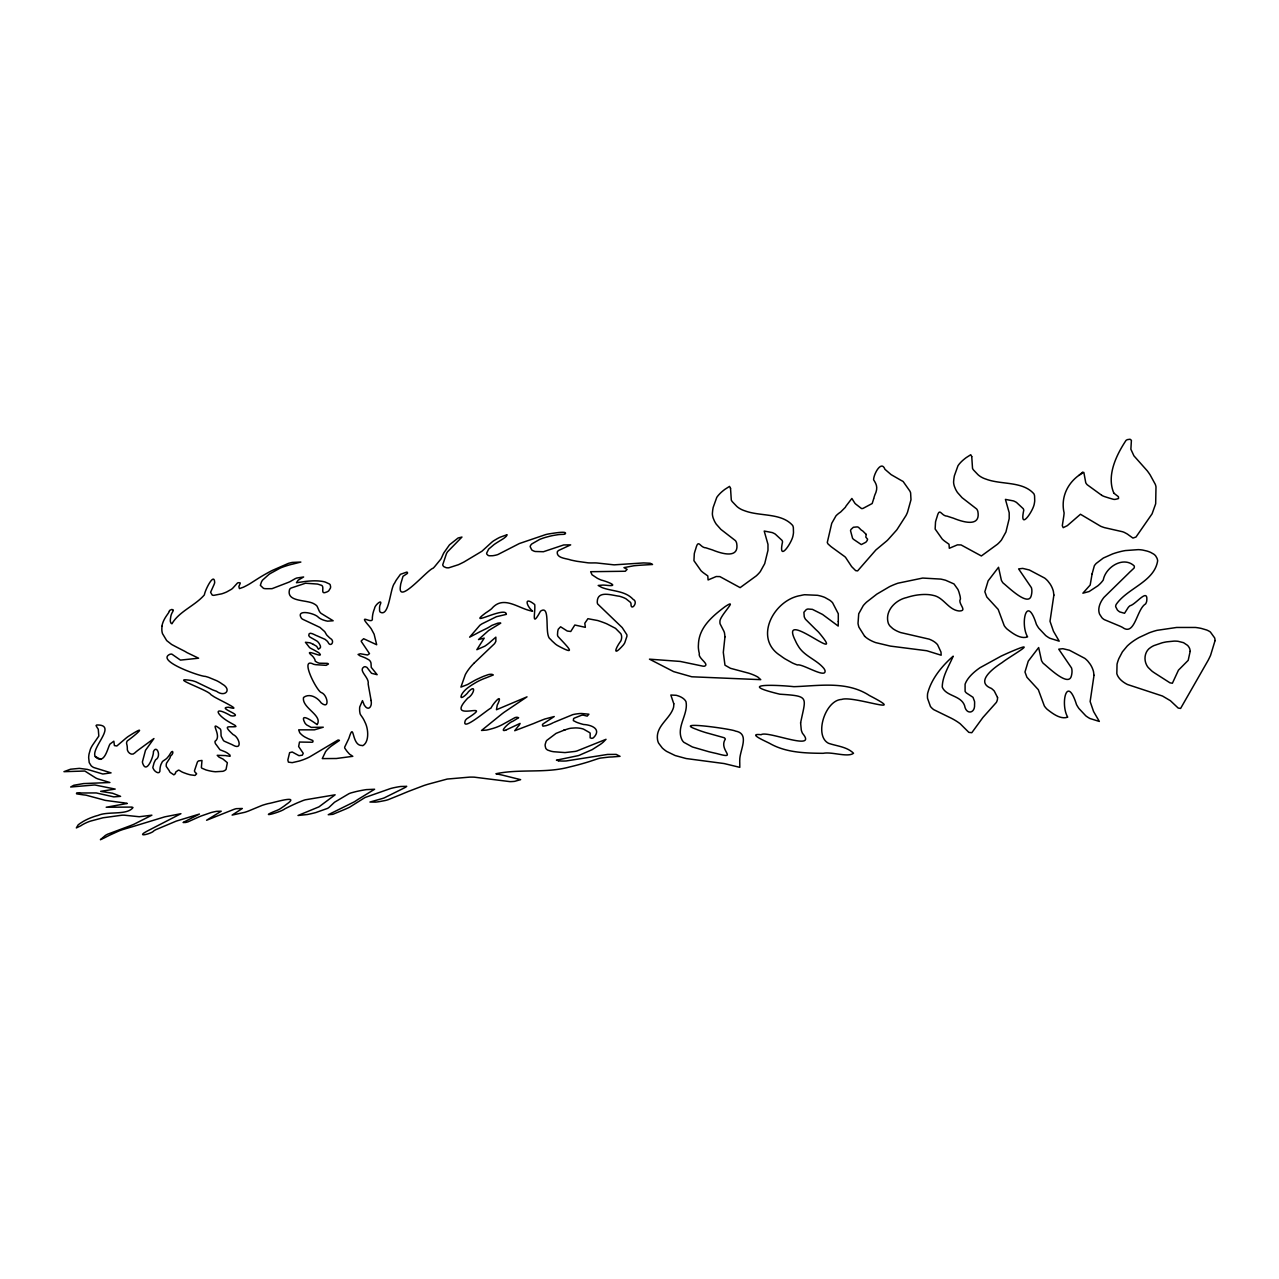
<?xml version="1.0" encoding="UTF-8"?>
<svg xmlns="http://www.w3.org/2000/svg" width="1279" height="1279" viewBox="0 0 1279 1279"><rect width="100%" height="100%" fill="white"/><g stroke="black" fill="none" stroke-linecap="round" stroke-linejoin="round"><path stroke-width="1.5" d="M162.049 626.246L161.969 626.902A100.753 45.117 -14.6 0 0 161.841 628.948L161.873 630.419A66.764 29.897 -14.6 0 0 162.513 633.665L166.702 640.603L171.578 644.424A486.723 217.942 -14.6 0 0 177.989 647.813L184.64 651.219A101.617 45.5 -14.6 0 1 186.974 652.61L198.613 658.205L180.451 660.108L171.802 654.097A4.908 2.206 -14.6 0 0 169.995 654.256C155.127 660.747 200.691 676.655 205.248 676.367A76.116 34.085 -14.6 0 1 208.749 677.422L216.679 680.7A87.068 38.978 -14.6 0 1 222.178 684.025C232.25 689.573 225.12 697.71 216.487 691.268A186.398 83.455 -14.6 0 1 212.41 689.781L195.831 681.787A176.07 78.834 -14.6 0 0 192.585 680.748C165.567 676.063 208.493 689.957 210.811 694.593A118.547 53.078 -14.6 0 0 213.001 696.048C215.096 698.046 245.936 712.051 228.621 707.239C216.071 707.559 243.665 715.345 232.826 716.016A43.47 19.473 -14.6 0 1 230.78 715.728C212.922 705.337 215.368 714.242 229.804 722.411A73.031 32.694 -14.6 0 0 231.531 723.386L235.016 725.353A13.27 5.947 -14.6 0 1 235.928 726.568C229.836 727.671 221.539 723.978 233.146 734.61C239.061 736.88 242.93 750.453 233.322 745.321A24.349 10.903 -14.6 0 0 231.755 744.49L224.241 741.18A16.659 7.466 -14.6 0 1 223.329 740.333L221.379 736.608A21.887 9.8 -14.6 0 1 221.091 735.617L220.883 730.581A27.754 12.438 -14.6 0 0 220.324 729.03C207.726 719.374 222.978 736.08 215.064 741.228A14.549 6.507 -14.6 0 0 215.016 742.124L215.048 742.38A19.888 8.905 -14.6 0 0 216.279 744.746L219.508 749.158A8.425 3.773 -14.6 0 0 220.212 749.862L223.553 751.189A30.296 13.573 -14.6 0 1 224.736 751.652A36.292 16.259 -14.6 0 1 226.831 752.723A30.648 13.717 -14.6 0 1 227.774 753.363L229.133 754.402A36.627 16.403 -14.6 0 1 229.932 755.058L230.108 756.257L226.671 755.825A27.083 12.119 -14.6 0 0 225.6 755.585L217.222 755.313L218.901 757.024A91.129 40.8 -14.6 0 0 222.882 758.975L227.358 762.7L226.063 769.398A5.036 2.254 -14.6 0 1 225.056 770.278L224.608 770.566A4.604 2.062 -14.6 0 1 222.882 771.301L215.496 771.749A38.562 17.267 -14.6 0 1 211.531 771.253L209.34 770.805A62.687 28.074 -14.6 0 1 205.823 769.878L201.938 768.215A7.578 3.389 -14.6 0 1 201.379 767.416L201.986 760.445L198.517 760.925A6.491 2.91 -14.6 0 0 197.382 762.108L194.488 770.741A10.632 4.764 -14.6 0 0 194.872 771.956L196.326 773.395A6.939 3.118 -14.6 0 1 196.598 773.843L195.032 775.442L190.395 774.85A64.414 28.841 -14.6 0 1 186.302 773.635L184.016 772.804A29.625 13.27 -14.6 0 1 180.739 771.221L179.188 770.278A2.862 1.279 -14.6 0 0 178.357 770.166L175.719 772.084A23.006 10.312 -14.6 0 0 175.415 773.603L173.864 774.85L170.826 772.82A12.646 5.66 -14.6 0 1 169.499 771.381L169.308 770.869A6.491 2.91 -14.6 0 0 169.036 770.406L166.494 766.76A9.864 4.413 -14.6 0 1 166.206 766.057L166.254 764.442A52.807 23.646 -14.6 0 1 166.526 763.179L169.851 758.143A26.076 11.671 -14.6 0 0 170.203 757.184L170.379 756.592A11.783 5.276 -14.6 0 1 170.699 755.921C174.328 753.411 172.905 748.503 170.203 753.763A52.743 23.614 -14.6 0 1 168.508 756.353L166.75 758.383A9.864 4.413 -14.6 0 1 165.599 759.294L163.184 760.941A7.354 3.293 -14.6 0 0 162.289 761.82L160.914 764.57A74.31 33.27 -14.6 0 0 160.147 767.704A56.116 25.132 -14.6 0 0 159.987 769.287C160.578 775.65 154.439 771.908 153.176 768.423A13.893 6.219 -14.6 0 1 152.856 767.4L154.04 762.923A105.262 47.131 -14.6 0 1 155.59 759.79C161.825 756.592 156.63 744.122 153.4 751.668A132.808 59.458 -14.6 0 1 153.368 753.107C152.729 758.303 146.222 774.434 142.577 762.955A31.559 14.133 -14.6 0 1 142.433 761.804L145.486 750.325L153.944 738.543L138.995 749.51A53.702 24.045 -14.6 0 0 136.789 751.205L135.894 751.94A32.343 14.485 -14.6 0 0 134.823 752.915C131.673 756.465 126.477 751.892 127.308 747.943A88.906 39.809 -14.6 0 0 126.989 745.129A53.015 23.741 -14.6 0 0 126.845 744.57L126.573 743.307A13.813 6.187 -14.6 0 1 126.653 742.428A15.876 7.114 -14.6 0 1 127.245 740.957C137.077 733.89 148.764 723.211 127.996 736.624A46.556 20.848 -14.6 0 0 125.806 738.335L116.837 745.993L114.407 745.577L113.847 741.18L110.042 744.026A27.882 12.486 -14.6 0 0 109.307 745.401C106.828 751.333 103.615 764.73 95.27 756.704C90.377 747.959 118.164 724.569 96.836 724.985A1.839 0.831 -14.6 0 0 96.069 725.641L97.316 727.831A35.109 15.716 -14.6 0 1 98.275 729.318L98.819 736.049L92.759 744.858A61.424 27.498 -14.6 0 0 90.425 749.19L89.066 753.955A112.36 50.313 -14.6 0 0 88.667 757.744L89.226 762.636L91.129 765.705A27.163 12.166 -14.6 0 0 93.751 767.528L111.065 772.868L102.848 774.019L87.42 769.414L79.346 768.375L70.521 769.223L63.95 771.669L84.83 771.029L95.717 777.952A37.874 16.963 -14.6 0 0 97.971 778.927L109.898 782.508L83.535 783.579L73.83 785.258L70.665 787.001L92.2 785.178A12.598 5.644 -14.6 0 1 95.014 785.002L115.206 789.079L100.641 791.333L112.568 793.252L120.594 796.353L113.799 796.881L96.229 792.932L81.28 792.996A9.8 4.381 -14.6 0 1 79.906 792.724L76.788 792.884A2.574 1.151 -14.6 0 0 76.692 793.875L83.535 794.883A34.373 15.396 -14.6 0 1 86.013 795.17L103.055 799.743A30.984 13.877 -14.6 0 0 105.581 800.414L121.649 802.557A62.319 27.898 -14.6 0 0 123.503 802.732L127.276 803.452L106.189 807.241L131.753 807.081A6.875 3.07 -14.6 0 1 132.984 807.577C127.085 815.554 107.964 810.998 98.131 815.394A25.788 11.543 -14.6 0 0 94.374 816.482L91.928 817.361A32.439 14.517 -14.6 0 0 86.141 819.871A29.849 13.366 -14.6 0 0 83.183 821.47L80.705 823.021A36.835 16.499 -14.6 0 0 78.163 824.875L76.34 827.929L80.977 825.674A14.469 6.475 -14.6 0 1 82.448 824.715L84.398 823.66A26.299 11.767 -14.6 0 1 87.436 822.253L88.187 821.949A20.416 9.145 -14.6 0 1 90.409 821.134L103.023 817.777L121.889 815.219A19.121 8.569 -14.6 0 1 124.479 815.203L139.235 816.737L151.881 815.187L134.119 824.172A56.452 25.276 -14.6 0 1 130.09 825.802L107.532 834.228A15.14 6.779 -14.6 0 0 105.214 835.555L100.401 839.711L104.526 837.809A138.819 62.159 -14.6 0 1 109.882 835.075L118.739 831.046A34.741 15.556 -14.6 0 1 122.816 829.559L130.554 827.257A164.176 73.511 -14.6 0 0 135.222 825.866L164.831 816.833L180.931 813.7L150.762 829.256A56.212 25.18 -14.6 0 0 144.127 832.853C137.956 837.169 152.393 833.284 153.88 830.822A12.055 5.388 -14.6 0 1 155.894 829.655L176.262 821.102L199.428 814.052L183.089 822.493L185.407 822.493A9.688 4.333 -14.6 0 0 188.061 821.821L196.95 817.809A62.975 28.202 -14.6 0 1 201.091 816.018L210.939 812.597A28.09 12.582 -14.6 0 1 216.631 811.334L221.235 811.206L206.59 820.255L233.913 809.367A12.31 5.516 -14.6 0 1 236.327 808.664L242.339 808.488L232.107 815.091L244.737 812.309A28.25 12.646 -14.6 0 0 248.462 811.03L262.019 805.418A38.498 17.235 -14.6 0 1 268.302 803.58C272.251 803.196 302.004 793.731 286.224 804.491A141.793 63.486 -14.6 0 1 284.114 806.106L280.421 808.632A19.569 8.761 -14.6 0 1 277.687 810.087C255.176 818.912 280.229 812.565 284.913 808.792A131.113 58.706 -14.6 0 1 297.511 802.796L302.819 800.622A20.448 9.161 -14.6 0 1 305.217 799.823L335.13 794.803L318.951 806.857L298.007 815.49L307.392 814.515A78.994 35.38 -14.6 0 0 315.801 812.565L327.552 808.376A10.728 4.812 -14.6 0 0 329.183 807.257L334.522 802.253L348.911 793.715A10.712 4.796 -14.6 0 1 351.149 792.868L355.818 791.637A61.616 27.594 -14.6 0 1 366.306 789.623L374.603 789.255L357.592 799.663A39.873 17.858 -14.6 0 1 354.235 801.869L328.239 814.723L332.876 814.323L344.211 809.623A77.907 34.885 -14.6 0 0 349.503 807.257L362.517 799.071A19.665 8.809 -14.6 0 1 365.378 797.377L390.463 788.567A30.904 13.845 -14.6 0 1 393.852 787.72L396.458 787.193A49.897 22.335 -14.6 0 1 400.695 786.489L406.706 786.345L404.756 787.72A13.19 5.899 -14.6 0 0 403.269 788.44L384.244 797.888A16.675 7.466 -14.6 0 1 381.318 798.815L369.951 802.045L375.866 802.109A51.432 23.022 -14.6 0 0 379.447 801.613L385.171 800.526A18.274 8.186 -14.6 0 0 388.192 799.679L401.206 794.419A211.579 94.742 -14.6 0 1 408.752 791.285L423.653 785.626A53.254 23.837 -14.6 0 1 428.433 784.123L447.218 779.055L469.633 777.12A63.406 28.394 -14.6 0 1 474.189 777.152L510.001 781.629A29.529 13.222 -14.6 0 0 514.606 781.357L520.633 779.662L502.375 775.122A345.09 154.519 -14.6 0 0 495.9 773.747C520.265 768.647 545.509 773.587 569.587 766.968A119.075 53.318 -14.6 0 0 581.513 763.899A132.552 59.346 -14.6 0 0 588.836 761.74L598.012 758.703A11.959 5.356 -14.6 0 1 600.666 758.063L608.916 757.088A42.367 18.977 -14.6 0 1 612.193 756.96L620.043 756.321L616.19 754.402L607.573 754.434L566.229 760.957A27.818 12.454 -14.6 0 1 558.667 760.797M874.612 495.485C878.449 487.747 876.467 484.293 873.621 479.817C873.493 474.477 881.327 459.513 884.956 469.329A48.586 21.759 -14.6 0 1 885.739 469.985L891.127 474.637L901.599 480.664A19.968 8.937 -14.6 0 1 903.198 481.591L909.753 490.896A54.725 24.509 -14.6 0 1 910.616 492.879L910.984 499.769L907.514 512.239A118.851 53.222 -14.6 0 1 906.012 515.533L897.027 529.554A54.421 24.365 -14.6 0 1 895.332 531.52L888.377 539.306A35.045 15.7 -14.6 0 1 886.779 540.889L875.891 549.954L857.601 570.914L855.651 570.626L851.654 566.629L845.659 557.532A25.724 11.527 -14.6 0 0 844.779 556.637L831.734 547.156A49.241 22.047 -14.6 0 0 830.806 546.437L828.057 543.975A28.666 12.838 -14.6 0 1 827.289 542.456L831.734 523.319L835.954 515.885A26.651 11.927 -14.6 0 1 837.585 514.318L838.624 513.455A20.048 8.985 -14.6 0 1 840.575 512.096L845.387 507.267A44.749 20.032 -14.6 0 1 845.995 506.116L851.878 498.458L854.868 503.223A7.706 3.453 -14.6 0 1 855.363 503.782L861.534 508.562A4.94 2.206 -14.6 0 0 862.893 508.466L872.182 503.526L873.653 498.874M874.484 495.964L873.765 498.474M169.372 611.202L169.531 610.802A5.819 2.606 -14.6 0 1 169.835 610.291L171.946 609.412L173.145 610.243M473.933 663.305L494.461 643.737A34.869 15.62 -14.6 0 0 495.868 641.243L495.852 637.166L490.832 641.482A38.786 17.362 -14.6 0 1 488.402 643.577A40.752 18.242 -14.6 0 1 484.741 646.215L476.843 649.7L484.213 638.141L478.506 639.564L488.594 630.531L500.76 623.129L499.066 623.017A31.048 13.893 -14.6 0 0 497.563 623.241L491.791 625.415A37.986 17.011 -14.6 0 1 487.491 628.005A30.392 13.605 -14.6 0 1 486.164 628.692L479.897 631.762A80.001 35.812 -14.6 0 0 476.284 633.697L469.633 637.166L479.817 625.335A21.343 9.561 -14.6 0 1 482.119 623.768L496.428 616.702L506.356 614.368C506.148 605.319 464.853 628.565 485.844 612.817A61.712 27.626 -14.6 0 0 489.825 610.115A45.884 20.544 -14.6 0 0 491.6 608.74C503.67 594.239 519.226 609.38 532.64 611.154C526.484 606.262 523.399 595.518 534.702 604.551C535.709 611.858 530.753 629.108 540.505 611.202C551.297 603.656 543.751 635.615 550.418 639.164A189.788 84.974 -14.6 0 0 552.112 641.003L555.374 643.992A66.348 29.705 -14.6 0 0 557.548 645.527C579.051 657.294 566.341 645.735 557.996 636.462A22.207 9.944 -14.6 0 1 557.484 634.928L557.708 631.618A113.975 51.032 -14.6 0 1 558.252 629.252L560.586 626.79L567.268 631.027L570.754 631.49L574.815 625.015L585.35 627.334L584.807 623.241L587.924 618.7L597.725 620.539A164.048 73.463 -14.6 0 1 606.71 623.784L615.503 628.341L620.827 633.713A36.132 16.179 -14.6 0 1 621.53 635.791A37.331 16.723 -14.6 0 1 621.338 639.468A35.908 16.083 -14.6 0 1 620.843 640.939C614.544 649.556 612.961 656.814 623.353 644.968A37.715 16.883 -14.6 0 0 624.776 642.761L626.918 636.318A27.259 12.214 -14.6 0 0 626.806 634.656L622.202 627.589L597.661 603.976A24.013 10.76 -14.6 0 1 597.261 601.849C597.357 589.923 611.97 595.438 619.308 596.222A49.897 22.335 -14.6 0 1 622.809 597.341L623.576 597.645A41.711 18.673 -14.6 0 1 626.039 598.844L630.403 602.313A17.618 7.898 -14.6 0 1 631.011 603.72C630.515 612.129 639.1 602.057 633.089 599.323C626.071 591.617 615.199 591.394 605.83 588.804A67.084 30.041 -14.6 0 1 601.897 587.509L598.188 585.462L603.001 585.063A48.426 21.679 -14.6 0 1 605.814 585.238C620.891 587.029 607.541 581.593 601.322 580.09A96.309 43.118 -14.6 0 1 597.373 578.3L592.049 574.783L590.642 571.697L625.319 571.249L627.126 569.395L623.976 567.62L633.808 565.782A105.613 47.291 -14.6 0 1 640.571 565.206L652.53 564.487L650.212 563.256L643.545 562.92L614.128 564.854L596.893 562.984A21.359 9.561 -14.6 0 0 594.543 562.904L591.777 562.936A36.244 16.227 -14.6 0 1 588.116 562.84L577.037 561.305A189.516 84.862 -14.6 0 1 570.802 560.026C566.597 558.347 556.445 558.379 557.26 551.968A7.786 3.485 -14.6 0 1 558.539 550.498L570.674 544.87L563.703 544.95L543.415 551.729L535.15 551.489A19.473 8.713 -14.6 0 1 531.744 549.906L530.145 546.629A11.639 5.212 -14.6 0 1 531.776 543.959L539.658 539.418A29.321 13.126 -14.6 0 1 545.238 537.452L549.922 536.189A42.687 19.105 -14.6 0 1 553.583 535.405L558.044 534.686A16.307 7.306 -14.6 0 1 560.57 534.462L563.495 534.35A3.901 1.743 -14.6 0 0 565.03 534.046C568.707 530.369 552.304 533.487 549.283 533.823A27.243 12.198 -14.6 0 0 545.685 534.59L519.386 543.527L497.995 554.494A9.848 4.413 -14.6 0 1 495.788 555.15L494.989 555.326A12.15 5.436 -14.6 0 1 492.527 555.726L489.617 555.789A5.708 2.558 -14.6 0 1 488.13 555.422L486.851 554.159A13.03 5.835 -14.6 0 1 486.644 553.152L488.626 549.155L493.982 544.614A59.346 26.571 -14.6 0 1 498.139 541.88L502.935 538.939A20.128 9.017 -14.6 0 0 505.844 536.684A22.414 10.04 -14.6 0 0 506.42 536.125L507.076 534.702L499.881 537.308A59.985 26.859 -14.6 0 0 497.467 538.555L493.774 540.729A19.697 8.825 -14.6 0 0 491.823 542.2L481.895 551.265L463.973 561.993A97.971 43.87 -14.6 0 1 458.394 564.71L448.769 567.812A6.955 3.118 -14.6 0 1 446.099 567.652L444.069 566.789A12.934 5.787 -14.6 0 1 443.126 565.814A11.191 5.004 -14.6 0 1 442.742 564.742L446.467 553.599A47.931 21.455 -14.6 0 1 447.586 551.761L461.959 537.052L458.122 537.979L449.489 544.838L443.941 552.704A62.063 27.786 -14.6 0 0 443.126 554.287L441.207 558.507A22.287 9.976 -14.6 0 1 440.552 559.467L434.62 566.677A41.552 18.609 -14.6 0 1 433.149 568.212C427.506 569.491 396.89 606.582 400.487 585.718A95.605 42.815 -14.6 0 1 400.807 583.688L403.013 576.317L407.33 573.456A4.077 1.823 -14.6 0 0 407.521 573.072L407.425 572.432A2.062 0.927 -14.6 0 0 406.674 572.129L400.439 574.319L396.25 580.138A79.506 35.604 -14.6 0 0 394.667 583.064C390.047 587.892 389.376 617.341 380.279 612.177A20.064 8.985 -14.6 0 1 379.591 610.834L379.543 607.221A87.004 38.962 -14.6 0 1 379.911 605.351C383.652 597.677 374.635 604.967 374.539 608.532A100.545 45.021 -14.6 0 0 372.669 614.959L372.493 616.27A163.025 72.999 -14.6 0 0 372.317 618.109C373.708 625.863 356.697 611.778 368.944 625.879A181.442 81.248 -14.6 0 1 371.214 628.804L374.123 634.208L376.681 644.744L363.636 638.717L361.317 640.843A5.18 2.318 -14.6 0 0 361.317 641.53L369.503 653.665L367.585 655.008L360.342 653.761L358.072 654.448L360.166 655.919A115.078 51.528 -14.6 0 1 365.554 658.03L368.88 659.836A20.64 9.241 -14.6 0 1 370.031 660.971L370.318 661.371A23.709 10.616 -14.6 0 1 371.038 663.577L371.246 667.366L377.161 674.704L371.518 673.282L366.881 667.334L365.139 666.679A1.934 0.863 -14.6 0 0 364.051 666.887C357.72 670.596 369.695 677.582 368.144 683.993A91.193 40.832 -14.6 0 1 368.48 685.896L370.798 698.75A51.799 23.198 -14.6 0 1 371.006 700.444M1079.892 474.621C1066.734 483.638 1060.691 498.346 1064.112 512.943A293.483 131.417 -14.6 0 1 1063.76 516.268L1062.305 525.717L1063.201 527.667L1067.325 525.637L1080.467 514.254L1100.643 526.245A69.434 31.096 -14.6 0 0 1104.672 527.683L1122.514 531.728A27.866 12.47 -14.6 0 1 1124.321 532.416L1126.911 533.791A41.615 18.641 -14.6 0 1 1128.494 534.894L1132.922 538.075L1135.992 537.036L1152.091 513.822L1155.672 503.798L1155.992 486.899A79.106 35.412 -14.6 0 0 1155.305 484.357L1150.157 474.941A355.242 159.06 -14.6 0 0 1147.247 470.816L1133.913 455.82L1130.876 449.233L1131.403 440.328L1130.076 439.241L1127.486 439.608A3.709 1.663 -14.6 0 0 1126 440.44C1116.263 455.132 1106.351 475.628 1113.849 493.15M1078.98 475.452L1082.785 472.047M1080.163 474.397L1083.857 472.431L1085.743 482.679A31.959 14.309 -14.6 0 0 1087.294 484.805L1101.699 495.293M506.34 729.861L520.057 723.418L519.098 725.337A21.535 9.64 -14.6 0 1 518.091 726.392L514.718 730.725L533.647 723.514A140.434 62.879 -14.6 0 1 544.758 719.038L554.239 716.528L542.983 723.978A7.162 3.213 -14.6 0 0 542.376 724.937L542.951 726.184L546.053 725.673A20.48 9.177 -14.6 0 0 550.689 723.962L553.247 722.731M505.908 730.085C498.202 732.963 509.602 721.916 512.591 721.404A21.967 9.832 -14.6 0 1 514.094 720.525L518.619 717.711L517.084 717.263A4.476 1.998 -14.6 0 0 515.037 717.599L503.111 724.186A22.718 10.168 -14.6 0 1 501.224 725.193L500.489 725.545A26.188 11.719 -14.6 0 1 492.943 728.438L489.633 729.35A38.514 17.251 -14.6 0 1 486.436 730.085L481.512 730.469L501.016 714.657A63.502 28.426 -14.6 0 1 504.422 712.067L527.012 696.847L496.444 709.749L497.243 705.097A128.715 57.635 -14.6 0 1 498.298 702.97C502.759 692.243 492.559 704.345 491.056 708.022C487.059 709.829 460.472 733.027 465.38 720.349A15.332 6.859 -14.6 0 1 466.963 718.654C497.355 699.261 442.886 724.458 467.794 698.094C474.253 694.449 476.539 683.226 468.29 691.907C467.251 694.049 458.745 701.468 461.543 694.817A32.822 14.693 -14.6 0 1 467.379 688.118L469.921 686.279A77.044 34.501 -14.6 0 1 472.127 684.793L476.412 682.203A35.125 15.732 -14.6 0 1 486.468 677.694L493.31 674.96L492.127 674.369A5.947 2.654 -14.6 0 0 490.161 674.321A5.468 2.446 -14.6 0 0 488.29 674.641L483.798 676.223A85.805 38.418 -14.6 0 0 480.264 677.758L476.715 679.405A34.133 15.284 -14.6 0 0 474.381 680.604L470.816 682.65A132.552 59.362 -14.6 0 1 467.459 684.569L460.92 687.095L465.3 674.688A87.42 39.137 -14.6 0 1 473.917 663.305M553.951 722.379L572.816 714.625A28.298 12.678 -14.6 0 1 575.71 714.05L578.987 713.618A14.037 6.283 -14.6 0 1 581.705 713.522L588.884 714.21L587.173 716.128L583.16 715.105A8.218 3.677 -14.6 0 0 581.449 715.297L574.319 718.111A3.006 1.343 -14.6 0 0 573.584 718.686L573.344 720.605L576.461 722.219A86.684 38.818 -14.6 0 0 583.592 724.506C591.809 724.857 601.897 729.302 593.456 737.743A2.398 1.071 -14.6 0 1 591.729 738.351L590.147 737.839L590.163 733.363A10.088 4.524 -14.6 0 0 589.747 732.675L583.496 729.11A22.878 10.248 -14.6 0 0 577.868 728.007A21.487 9.624 -14.6 0 0 575.342 727.911L571.121 728.199A10.52 4.716 -14.6 0 0 568.819 728.646L563.623 730.277M565.19 729.749L556.077 733.379L546.884 740.333A14.069 6.299 -14.6 0 0 546.069 741.5L545.206 744.33A44.493 19.92 -14.6 0 0 545.158 745.817L545.701 748.119A17.235 7.722 -14.6 0 0 546.533 749.238A14.948 6.699 -14.6 0 0 547.844 750.149L551.073 751.237A32.599 14.597 -14.6 0 0 553.839 751.748L564.982 752.58L575.166 751.412A10.792 4.828 -14.6 0 0 577.037 750.933L606.022 739.31L603.432 741.964A69.514 31.128 -14.6 0 1 600.714 744.154L592.161 749.654L580.714 754.658A10.184 4.556 -14.6 0 1 578.348 755.617L556.429 760.174L558.667 760.797M100.817 759.406L95.381 756.56M313.355 644.392L316.057 645.943A25.852 11.575 -14.6 0 1 316.776 646.503L318.423 649.22L320.374 647.734A19.633 8.793 -14.6 0 0 320.437 646.327A16.995 7.61 -14.6 0 0 320.342 645.831L319.398 643.897A69.402 31.08 -14.6 0 0 318.743 642.905L317.975 641.962A23.949 10.728 -14.6 0 0 316.68 640.891L309.982 637.086A16.659 7.466 -14.6 0 1 308.751 635.359C308.639 630.515 315.242 635.471 317.544 636.031A89.978 40.288 -14.6 0 1 318.727 636.574L324.482 639.084A8.298 3.709 -14.6 0 1 325.154 639.388L327.472 641.387A17.506 7.834 -14.6 0 1 328 642.234C330.606 648.037 335.45 641.003 330.27 638.365A9.928 4.445 -14.6 0 0 329.726 637.965L326.864 635.167A78.914 35.332 -14.6 0 1 326.321 634.384L325.474 632.897A80.529 36.052 -14.6 0 0 324.658 631.57L319.958 627.413L302.468 619.148A25.612 11.463 -14.6 0 1 301.316 618.061C295.513 608.804 315.018 613.105 318.487 617.421A35.252 15.78 -14.6 0 0 327.568 621.162L333.164 620.763L321.093 613.392A33.382 14.948 -14.6 0 1 318.999 610.515L317.112 606.246A26.235 11.751 -14.6 0 0 314.314 604.008C307.056 599.307 285.617 602.521 289.63 589.283A8.266 3.693 -14.6 0 1 290.972 588.084L305.521 583.224L317.448 584.055A56.292 25.212 -14.6 0 1 320.549 585.031C325.825 585.542 319.238 595.215 326.369 592.129A4.908 2.206 -14.6 0 0 328.735 590.818L330.398 588.164A24.829 11.111 -14.6 0 0 330.621 586.821L330.222 584.887A12.342 5.532 -14.6 0 0 329.454 583.991L325.33 582.089A26.795 12.007 -14.6 0 0 321.764 581.306L318.919 580.986A38.37 17.187 -14.6 0 0 311.836 580.906L309.23 581.066A50.856 22.766 -14.6 0 0 305.345 581.449L296.456 582.728L298.167 580.186L303.635 576.973L296.776 578.028A7.498 3.357 -14.6 0 0 295.065 578.747L290.077 581.609A10.648 4.764 -14.6 0 1 288.51 582.313L272.011 588.676L266.783 588.708A20.368 9.113 -14.6 0 1 265.584 588.676A10.488 4.7 -14.6 0 1 264.577 588.58L263.938 588.468A3.565 1.599 -14.6 0 1 263.394 588.244L260.356 585.334L261.428 581.993A84.318 37.746 -14.6 0 1 262.499 580.17L268.958 574.399A21.679 9.704 -14.6 0 1 270.221 573.568L279.813 568.292A15.987 7.162 -14.6 0 1 282.115 567.3L285.025 566.277A58.962 26.411 -14.6 0 1 288.079 565.318L289.725 564.838A23.118 10.36 -14.6 0 1 292.443 564.167L300.853 562.057L292.252 562.424A30.872 13.829 -14.6 0 0 288.399 563.384L271.867 570.626A146.589 65.645 -14.6 0 0 263.298 575.342L262.355 575.902A87.1 39.009 -14.6 0 0 259.045 577.9L249.933 583.704A48.826 21.855 -14.6 0 1 243.346 587.221L239.445 588.612L238.885 586.677A24.541 10.983 -14.6 0 1 239.269 585.542A22.67 10.152 -14.6 0 1 239.637 584.791L240.292 583L239.077 582.664A2.846 1.279 -14.6 0 0 237.526 582.968L232.874 588.068A12.518 5.612 -14.6 0 1 231.387 589.315L226.735 591.921A22.558 10.104 -14.6 0 1 221.763 593.824L213.849 595.343A5.356 2.398 -14.6 0 1 212.218 595.071L210.587 592.289L213.401 585.99A61.936 27.738 -14.6 0 0 214.68 582.728C214.36 571.281 204.928 590.274 204.384 594.863C195.175 605.67 179.188 611.282 171.946 623.768A8.553 3.837 -14.6 0 1 170.762 622.793L170.331 621.306A58.994 26.411 -14.6 0 1 170.395 619.116L170.826 616.334A45.436 20.336 -14.6 0 1 172.01 612.945L172.537 612.049A15.396 6.891 -14.6 0 0 173.225 610.227M1113.833 493.15L1118.374 496.668L1118.597 498.33A1.791 0.799 -14.6 0 1 1118.054 498.73L1115.048 499.402A6.571 2.942 -14.6 0 1 1113.497 499.322L1109.069 498.043A58.85 26.347 -14.6 0 0 1107.982 497.691L1105.248 496.828A34.341 15.38 -14.6 0 1 1101.683 495.309M864.62 636.239L858.928 627.174A122.4 54.805 -14.6 0 1 858.017 623.353L858.721 613.776L863.245 605.638A50.073 22.414 -14.6 0 1 866.57 602.121L876.834 594.127L889.544 586.661A40.544 18.146 -14.6 0 1 897.906 583.208L922.687 578.06L940.784 579.099A88.411 39.585 -14.6 0 1 945.645 580.266L953.99 583.943L957.939 589.475A215.416 96.453 -14.6 0 1 958.994 592.209L960.049 596.014A110.442 49.449 -14.6 0 1 960.449 598.972C957.539 602.969 966.428 609.827 961.264 610.786A6.859 3.07 -14.6 0 1 958.882 610.962C948.219 609.779 943.582 597.133 933.03 595.343A28.202 12.63 -14.6 0 0 928.698 594.639A29.209 13.078 -14.6 0 0 919.585 594.751L917.539 594.991A27.706 12.406 -14.6 0 0 911.112 596.254A28.57 12.79 -14.6 0 0 906.763 597.517C895.492 599.931 884.604 610.946 888.25 623.081A47.387 21.215 -14.6 0 0 890.04 626.086L892.774 628.581A62.959 28.186 -14.6 0 0 900.64 632.561L929.05 639.116A49.657 22.239 -14.6 0 1 937.587 644.76L940.992 652.066L941.168 655.216L926.763 650.739L890.296 646.087L875.715 642.618A73.463 32.902 -14.6 0 1 864.604 636.239M371.006 700.444C372.541 705.976 368.64 711.811 364.499 705.448A7.722 3.453 -14.6 0 1 364.195 704.953L362.469 700.636L359.719 706.999A115.238 51.608 -14.6 0 0 359.703 711.508L360.054 713.554A29.049 13.014 -14.6 0 0 360.55 714.721L362.181 717.087A98.131 43.934 -14.6 0 1 363.06 718.43A126.925 56.836 -14.6 0 1 364.899 722.043C368.48 728.614 369.455 741.98 362.804 745.673A4.716 2.11 -14.6 0 1 361.829 745.465C351.325 745.721 354.491 720.764 349.151 737.567A27.914 12.502 -14.6 0 1 348.448 739.294L344.69 747.096A15.348 6.875 -14.6 0 0 344.786 748.167L346.865 751.125A71.192 31.879 -14.6 0 1 347.52 751.908L349.551 754.162A16.563 7.418 -14.6 0 0 350.638 754.866L352.796 756.321L336.201 758.527A15.364 6.875 -14.6 0 0 334.794 758.511L322.276 758.607L325.553 751.716A29.881 13.382 -14.6 0 1 327.232 749.686A41.456 18.561 -14.6 0 1 331.277 746.073L339.447 740.429A2.062 0.927 -14.6 0 0 337.864 740.125L309.79 756.832A23.869 10.68 -14.6 0 1 306.161 758.559L303.459 759.63A37.203 16.659 -14.6 0 1 299.19 761.053L292.204 762.652L288.414 762.14L287.839 760.03L289.614 752.66L292.22 752.004L298.966 755.665L302.292 755.218L303.251 753.331L298.631 746.52L299.51 742.044L312.204 742.252A1.839 0.815 -14.6 0 0 313.019 741.724L312.859 740.541L310.11 739.438A44.845 20.08 -14.6 0 1 307.951 738.575L305.01 737.088A51.032 22.846 -14.6 0 1 302.228 735.201L301.141 734.226A73.766 33.03 -14.6 0 1 299.718 732.691L298.678 729.845L314.442 729.845L323.283 727.207L311.261 727.399L306.736 724.969A65.021 29.113 -14.6 0 1 305.137 723.338C298.471 711.22 313.323 721.74 317.096 724.649C323.251 715.393 301.604 708.006 303.507 697.503C309.454 692.882 317.528 697.471 321.189 702.906C330.174 710.197 327.632 694.705 321.301 692.563C316.808 691.22 298.95 656.351 313.627 664.265A23.038 10.312 -14.6 0 0 316.121 664.712L326.145 665.336L328.415 664.041A2.99 1.343 -14.6 0 0 327.056 663.353L319.414 663.209A16.115 7.226 -14.6 0 1 317.288 662.458L315.385 661.275A5.132 2.302 -14.6 0 1 315.146 660.859L314.97 659.964A16.115 7.21 -14.6 0 0 314.762 659.293L313.787 657.694A102.336 45.82 -14.6 0 0 313.099 656.798L311.74 655.36A18.226 8.154 -14.6 0 0 310.845 654.704C305.201 649.428 317.895 655.487 319.958 655.136A2.126 0.959 -14.6 0 0 320.326 654.48L319.19 653.121A30.376 13.605 -14.6 0 0 318.263 652.434L314.33 650.196A143.328 64.174 -14.6 0 0 312.652 649.348L310.429 648.181A17.794 7.978 -14.6 0 1 309.422 647.398L305.425 642.282L310.014 642.809A108.044 48.378 -14.6 0 1 313.355 644.392M169.372 611.202A26.891 12.039 -14.6 0 1 168.348 613.105L166.286 616.094A74.166 33.206 -14.6 0 0 161.921 626.278M730.533 488.29L731.3 500.057A34.053 15.252 -14.6 0 0 732.387 501.768L736.72 506.308A51.016 22.846 -14.6 0 0 741.436 509.474A43.55 19.505 -14.6 0 0 744.682 510.769C759.934 516.62 781.293 512.575 792.692 525.493A51.815 23.198 -14.6 0 1 793.348 527.54L793.492 532.624A132.632 59.394 -14.6 0 1 792.868 536.413C790.966 544.119 778.016 562.728 782.54 541.88A28.618 12.806 -14.6 0 0 782.045 540.393L775.25 534.078A50.728 22.718 -14.6 0 0 772.292 532.592L764.202 531.041L767.976 544.374L767.976 550.306L764.714 563.639L760.302 571.585A47.019 21.056 -14.6 0 1 756.193 575.934L740.141 587.637L719.885 576.605L716.224 576.525L708.086 579.963L707.799 575.918L703.418 572.8A108.315 48.49 -14.6 0 1 701.02 570.738L693.937 560.682L694.305 553.599A190.667 85.373 -14.6 0 1 695.664 549.107C698.574 537.899 699.677 547.748 705.96 547.828A328.703 147.181 -14.6 0 0 712.243 549.858C720.876 553.391 739.47 559.483 736.688 543.399A34.117 15.268 -14.6 0 0 735.457 540.665L720.86 529.362L716.272 524.182A136.917 61.312 -14.6 0 1 714.353 520.889L713.186 518.059A83.711 37.475 -14.6 0 1 712.451 514.845A47.531 21.279 -14.6 0 1 712.387 513.423L712.643 510.657A257.303 115.206 -14.6 0 1 713.17 507.427L716.736 497.467A39.553 17.714 -14.6 0 1 718.414 495.245L719.565 493.982A40.88 18.306 -14.6 0 1 721.852 491.791L723.035 490.8A73.99 33.126 -14.6 0 1 724.905 489.345L729.526 486.388L730.533 488.29M971.752 456.619L972.52 468.402A34.053 15.252 -14.6 0 0 973.607 470.096L977.939 474.637A51.016 22.846 -14.6 0 0 982.656 477.802A43.55 19.505 -14.6 0 0 985.901 479.097C1001.153 484.949 1022.513 480.904 1033.912 493.822A51.815 23.198 -14.6 0 1 1034.567 495.884L1034.711 500.968A132.632 59.394 -14.6 0 1 1034.087 504.741C1032.217 512.335 1019.235 531.105 1023.76 510.209A28.618 12.806 -14.6 0 0 1023.264 508.722L1016.469 502.407A50.728 22.718 -14.6 0 0 1013.512 500.92L1005.422 499.386L1009.195 512.719L1009.195 518.634L1005.933 531.984L1001.521 539.93A47.019 21.056 -14.6 0 1 997.412 544.262L981.361 555.965L961.105 544.95L957.443 544.854L949.306 548.291L949.018 544.246L944.637 541.129A108.315 48.49 -14.6 0 1 942.239 539.067L935.141 529.01L935.525 521.928A190.667 85.373 -14.6 0 1 936.883 517.435C939.793 506.228 940.896 516.077 947.179 516.156A328.703 147.181 -14.6 0 0 953.463 518.203C962.096 521.736 980.689 527.811 977.907 511.744A34.117 15.268 -14.6 0 0 976.676 509.01L962.08 497.691L957.491 492.527A136.917 61.312 -14.6 0 1 955.573 489.233L954.406 486.388A83.711 37.475 -14.6 0 1 953.67 483.19A47.531 21.279 -14.6 0 1 953.606 481.751L953.862 478.986A257.303 115.206 -14.6 0 1 954.39 475.756L957.955 465.812A39.553 17.714 -14.6 0 1 959.634 463.574L960.785 462.311A40.88 18.306 -14.6 0 1 963.071 460.136L964.254 459.145A73.99 33.126 -14.6 0 1 966.125 457.674L970.745 454.732L971.752 456.619M1190.157 651.411L1188.191 660.348L1178.455 670.164L1172.395 683.242L1169.997 682.842L1154.841 673.138A92.823 41.567 -14.6 0 1 1151.676 670.883L1148.254 667.542A63.79 28.57 -14.6 0 1 1146.528 664.872C1143.57 659.069 1144.849 651.011 1150.668 647.462A14.357 6.427 -14.6 0 1 1153.914 645.607L1162.147 642.793A29.481 13.206 -14.6 0 1 1166.688 641.85L1174.058 641.115A21.167 9.481 -14.6 0 1 1178.039 641.291L1183.539 642.682L1187.472 645.303A40.816 18.274 -14.6 0 1 1188.99 647.254A38.178 17.091 -14.6 0 1 1189.87 649.284L1190.157 651.411M673.793 703.786L673.793 704.713A91.576 41.008 -14.6 0 1 673.537 707.415C670.148 719.022 655.392 726.024 657.534 739.694A57.587 25.788 -14.6 0 0 658.637 743.179L662.218 747.911A86.636 38.786 -14.6 0 0 666.711 751.444L675.152 755.537L686.152 758.543L724.186 763.563L739.806 767.352L739.758 762.62A91.417 40.928 -14.6 0 1 739.774 759.982C739.566 750.485 750.405 733.602 735.441 731.092C733.443 729.286 671.475 720.397 696.208 729.254A190.427 85.261 -14.6 0 0 701.228 731.14L704.489 732.212A120.945 54.15 -14.6 0 0 708.918 733.475L724.234 737.759A10.744 4.812 -14.6 0 1 725.337 739.134C718.079 750.133 738.942 759.694 716.832 753.571A393.5 176.198 -14.6 0 1 708.806 751.716L692.387 746.968L683.881 742.316A36.531 16.355 -14.6 0 1 682.075 740.029C675.664 727.191 688.598 714.465 685.992 701.675A35.956 16.099 -14.6 0 0 681.339 697.247A35.268 15.796 -14.6 0 0 678.877 696.144A37.635 16.851 -14.6 0 0 676.207 695.296L670.836 695.025L673.793 703.786M724.969 636.798L723.306 652.402L724.969 665.176L730.469 668.309L748.679 673.17A83.327 37.315 -14.6 0 1 757.808 677.023L760.749 679.661L691.779 676.783L673.633 671.619L649.46 659.165L680.236 661.435L703.114 666.199A11.015 4.924 -14.6 0 0 704.553 666.183C709.893 664.201 697.599 658.109 699.341 653.537A152.313 68.203 -14.6 0 1 698.638 650.228L698.398 648.085A104.894 46.971 -14.6 0 1 698.43 644.744C698.75 627.525 712.483 616.142 725.065 606.646C739.79 596.861 718.894 616.35 719.949 621.818A31.128 13.941 -14.6 0 0 720.093 623.832L723.882 631.202A58.674 26.267 -14.6 0 1 724.506 633.009L724.969 636.798M838.289 621.45L838.193 626.055L822.525 614.432L812.421 609.364L807.96 609.012A3.166 1.423 -14.6 0 0 806.298 609.587L803.899 612.273L804.235 616.734A66.156 29.625 -14.6 0 0 805.482 619.244L815.89 629.604A247.103 110.649 -14.6 0 1 818.576 632.162C849.72 669.045 777.664 605.591 795.426 640.779A165.886 74.278 -14.6 0 0 798.032 645.719C803.915 656.143 816.514 659.5 823.868 668.405A58.898 26.379 -14.6 0 1 825.003 670.452C826.826 679.501 801.933 663.241 797.393 664.968A92.935 41.615 -14.6 0 1 792.372 662.954L784.922 658.797A217.222 97.268 -14.6 0 1 780.414 655.631C752.979 638.301 773.987 599.611 800.734 595.502A14.501 6.491 -14.6 0 1 804.571 594.735L817.473 595.295A48.538 21.727 -14.6 0 1 824.891 597.469L829.767 600.219A59.138 26.475 -14.6 0 1 832.597 602.761L838.289 613.76L838.289 621.45M800.606 722.875L801.278 729.989A85.965 38.498 -14.6 0 0 802.493 733.331C818.64 752.34 767 730.117 761.165 734.706C746.296 733.075 766.073 741.404 769.814 743.467C786.009 752.676 805.003 753.171 823.132 753.315C831.958 751.492 847.641 757.728 853.541 753.267C846.938 746.696 836.898 746.185 828.488 743.275C813.78 735.697 825.275 700.045 841.63 699.437C853.237 695.28 910.696 716.879 869.464 695.552C846.81 680.716 819.279 685.848 793.923 686.679C777.728 684.904 733.938 683.082 779.806 694.193C809.943 696.144 805.882 696.735 800.606 722.875M997.54 697.503L997.524 698.67A33.846 15.156 -14.6 0 1 996.373 702.395L982.896 717.503L971.8 732.723L968.827 732.355L960.225 723.786A146.813 65.741 -14.6 0 0 955.125 720.349A135.51 60.673 -14.6 0 0 949.13 717.183L933.75 709.653A54.533 24.413 -14.6 0 1 930.409 706.408L927.531 698.318A104.031 46.588 -14.6 0 1 927.611 693.538C931.32 678.845 941.984 665.943 953.175 656.175C949.226 665.751 942.351 675.936 942.255 687.095C946.124 696.511 960.833 695.184 964.574 705.576C966.029 714.961 975.269 713.634 974.566 704.505A88.251 39.505 -14.6 0 0 974.534 701.404L972.999 697.295L966.476 693.01A24.701 11.063 -14.6 0 1 965.101 691.347L965.085 684.249A53.526 23.965 -14.6 0 1 968.731 677.854L969.882 676.463A57.603 25.788 -14.6 0 1 980.066 667.686L1001.057 656.159A170.699 76.436 -14.6 0 1 1009.531 652.322C1043.12 637.837 1009.275 656.735 1002.24 662.49C994.343 667.51 974.358 681.851 991.385 688.422A76.532 34.277 -14.6 0 1 994.295 691.06L997.54 697.503M1053.88 595.071L1050.011 621.274L1053.464 631.25L1059.204 641.163L1049.803 638.237A83.247 37.283 -14.6 0 1 1045.662 635.519L1038.804 628.229A166.446 74.534 -14.6 0 1 1036.374 624.296C1026.589 593.136 1020.002 624.296 1027.597 636.878C1020.482 639.468 1012.504 633.313 1007.005 628.996A74.502 33.35 -14.6 0 1 1004.207 625.639L998.196 609.428L986.796 596.989L984.846 591.745L988.123 580.858L998.531 567.284L1001.361 580.234A70.969 31.783 -14.6 0 0 1003.072 583C1007.724 586.533 1028.236 607.061 1031.194 595.854A79.33 35.524 -14.6 0 0 1031.817 592.433L1031.881 591.218A58.914 26.379 -14.6 0 0 1031.402 587.669L1018.612 568.899L1022.704 568.404L1029.355 569.986L1044.687 578.092A87.084 38.994 -14.6 0 1 1047.821 581.002L1050.043 583.895A118.26 52.951 -14.6 0 1 1053.368 591.314L1053.88 595.071M1094.009 675.344L1090.14 701.547L1093.577 711.524L1099.332 721.436L1089.932 718.51A83.247 37.283 -14.6 0 1 1085.775 715.808L1078.932 708.502A166.446 74.534 -14.6 0 1 1076.502 704.569C1066.718 673.409 1060.131 704.569 1067.725 717.151C1060.611 719.741 1052.633 713.602 1047.133 709.269A74.502 33.35 -14.6 0 1 1044.319 705.912L1038.324 689.701L1026.925 677.262L1024.975 672.019L1028.252 661.147L1038.66 647.558L1041.49 660.524A70.969 31.783 -14.6 0 0 1043.184 663.273C1047.853 666.807 1068.365 687.335 1071.322 676.143A79.33 35.524 -14.6 0 0 1071.946 672.706L1072.01 671.491A58.914 26.379 -14.6 0 0 1071.53 667.958L1058.74 649.172L1062.817 648.693L1069.484 650.26L1084.816 658.365A87.084 38.994 -14.6 0 1 1087.949 661.291L1090.172 664.169A118.26 52.951 -14.6 0 1 1093.497 671.587L1094.009 675.344M1215.05 640.635L1210.573 655.328A319.047 142.848 -14.6 0 1 1208.159 660.3L1180.613 708.422L1178.215 708.07L1170.397 700.7L1162.499 696.032L1127.486 684.505A70.761 31.687 -14.6 0 1 1119.269 678.222L1118.501 677.167A60.193 26.955 -14.6 0 1 1116.823 673.617L1117.047 664.153A131.161 58.722 -14.6 0 1 1118.837 658.637L1122.402 651.842L1127.183 646.087A46.588 20.864 -14.6 0 1 1131.771 642.202A48.698 21.807 -14.6 0 1 1139.125 637.486L1149.102 632.849A34.677 15.524 -14.6 0 1 1157.015 630.339L1176.632 627.461L1195.449 627.461A53.942 24.157 -14.6 0 1 1201.413 628.453L1206.561 629.971A36.372 16.291 -14.6 0 1 1210.382 632.018L1214.634 637.901A48.73 21.823 -14.6 0 1 1215.05 640.635M1092.09 573.935L1090.188 585.015L1082.881 593.2L1089.116 591.537L1097.814 585.83A46.06 20.624 -14.6 0 0 1100.5 583.336A42.047 18.833 -14.6 0 0 1103.281 579.947C1105.584 567.173 1123.154 555.901 1134.025 565.75A9.8 4.397 -14.6 0 1 1134.345 566.869A10.392 4.652 -14.6 0 1 1134.025 568.116L1130.268 571.649A13.174 5.899 -14.6 0 0 1128.845 573.04L1103.985 597.357A57.027 25.532 -14.6 0 0 1101.411 601.114L1100.739 602.393A64.19 28.746 -14.6 0 0 1099.029 607.477L1098.853 608.708A56.116 25.116 -14.6 0 0 1099.636 614.24L1101.89 617.693A38.69 17.33 -14.6 0 0 1104.257 619.612L1118.981 625.751A83.87 37.555 -14.6 0 1 1122.498 627.397C1134.969 636.734 1136.615 608.932 1145.632 603.896A32.567 14.581 -14.6 0 0 1146.719 601.114C1148.382 586.869 1135.864 604.567 1130.012 605.734A13.19 5.915 -14.6 0 0 1128.19 607.525L1124.545 613.28L1119.749 611.922A39.953 17.89 -14.6 0 1 1117.382 609.987L1115.656 606.646A16.419 7.354 -14.6 0 1 1116.215 604.391C1127.534 587.972 1154.345 581.881 1157.655 560.778A58.226 26.076 -14.6 0 0 1156.967 558.172L1155.72 555.997A32.583 14.581 -14.6 0 0 1153.706 554.111L1150.716 552.432A47.147 21.119 -14.6 0 0 1146.895 551.025L1142.627 550.05A28.969 12.966 -14.6 0 0 1138.246 549.634L1125.408 550.562A30.041 13.461 -14.6 0 0 1120.964 551.457L1117.766 552.288A39.297 17.586 -14.6 0 0 1112.666 553.903L1103.345 558.028L1096.215 563.431A28.682 12.838 -14.6 0 0 1094.344 565.75L1092.09 573.935M866.203 534.414L865.819 537.132L867.578 539.162A16.595 7.434 -14.6 0 1 867.21 540.377L866.507 541.513A7.162 3.213 -14.6 0 1 865.611 542.36L861.311 544.582L853.669 539.418A27.85 12.47 -14.6 0 1 852.565 538.283L850.535 530.721A13.701 6.139 -14.6 0 1 851.063 529.378L853.365 527.268L857.202 526.9A6.827 3.054 -14.6 0 1 858.577 527.396L861.391 530.193A23.262 10.424 -14.6 0 1 862.893 531.121L866.203 534.414"/></g></svg>
